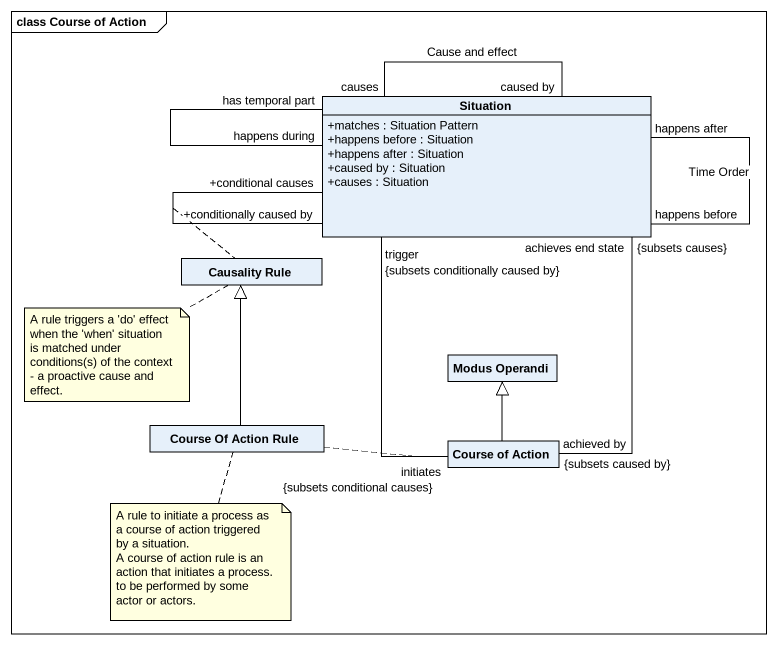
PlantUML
@startuml
mainframe class Course of Action
hide circle
hide empty members
skinparam classAttributeIconSize 0
class Situation {
  +matches : Situation Pattern
  +happens before : Situation
  +happens after : Situation
  +caused by : Situation
  +causes : Situation
}
class "Causality Rule" as Causality_Rule
class "Modus Operandi" as Modus_Operandi
class "Course Of Action Rule" as Course_Of_Action_Rule
class "Course of Action" as Course_of_Action
Situation "+conditionally caused by" -- "+conditional causes" Situation
(Situation, Situation) .. Causality_Rule
Situation "causes" -- "caused by" Situation : Cause and effect
Situation "has temporal part" -- "happens during" Situation
Situation "happens before" -- "happens after" Situation : Time Order
Course_Of_Action_Rule -up-|> Causality_Rule
Course_of_Action "initiates\n{subsets conditional causes}" -up- "trigger\n{subsets conditionally caused by}" Situation
(Course_of_Action, Situation) .. Course_Of_Action_Rule
Course_of_Action "achieved by\n{subsets caused by}" -up- "achieves end state\n{subsets causes}" Situation
Course_of_Action -up-|> Modus_Operandi
note left of Causality_Rule : A rule triggers a 'do' effect when the 'when' situation is matched under conditions(s) of the context - a proactive cause and effect.
note bottom of Course_Of_Action_Rule
  A rule to initiate a process as a course of action triggered by a situation.
  A course of action rule is an action that initiates a process. to be performed by some actor or actors.
end note
@enduml
